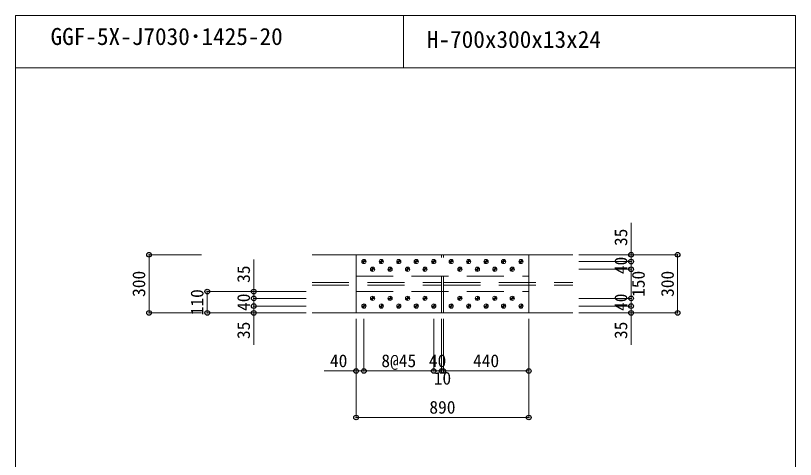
# Model space of a CAD drawing. Units: millimetres, scale not verified. Extents: x -8310 to 8310, y -4800 to 5700.
# Drawn here: x -8310 to -4290, y 3409 to 5700 of the extents above; entities that cross this region are included whole.
import ezdxf
from ezdxf.enums import TextEntityAlignment as Align

# ---------------------------------------------------------------- set-up
doc = ezdxf.new("R2010")
doc.units = ezdxf.units.MM
doc.header["$LTSCALE"] = 30
doc.header["$PDMODE"] = 32
doc.header["$PDSIZE"] = 24
doc.linetypes.add('USER2', pattern=[9.525, 6.35, -3.175])
doc.layers.add('0-0', color=7, linetype='Continuous')
doc.layers.add('0-2', color=7, linetype='Continuous')
for name, color, linetype, lineweight in [('0-1', 7, 'Continuous', 18), ('0-5', 7, 'Continuous', 18), ('0-6', 7, 'USER2', 18), ('0-8', 7, 'Continuous', 18), ('0-A', 7, 'Continuous', 18), ('0-B', 7, 'Continuous', 18)]:
    doc.layers.add(name, color=color, linetype=linetype, lineweight=lineweight)
doc.styles.add('ＭＳ ゴシック', font='')
doc.styles.get('ＭＳ ゴシック').set_extended_font_data('MS Gothic')

msp = doc.modelspace()

# ---------------------------------------------------------------- linework, layer by layer
at = {"layer": '0-0'}
for p in [(-7622, 4465.5), (-5137, 4465.5), (-4897, 4465.5), (-5137, 4430.5), (-5137, 4390.5), (-7322, 4275.5), (-7082, 4275.5), (-7082, 4240.5), (-5137, 4240.5), (-7082, 4200.5), (-5137, 4200.5), (-7622, 4165.5), (-7322, 4165.5), (-7082, 4165.5), (-5137, 4165.5), (-4897, 4165.5), (-6554.5, 3865.5), (-6514.5, 3865.5), (-6154.5, 3865.5), (-6114.5, 3865.5), (-6104.5, 3865.5), (-5664.5, 3865.5), (-6554.5, 3625.5), (-5664.5, 3625.5)]:
    msp.add_point(p, dxfattribs=at)
at = {"layer": '0-1'}
for p, q in [((-8310, 540), (-8310, 5700)), ((-8310, 5700), (-4290, 5700)), ((-6310, 5430), (-6310, 5700)), ((-4290, 540), (-4290, 5700)), ((-8310, 5430), (-4290, 5430))]:
    msp.add_line(p, q, dxfattribs=at)
at = {"layer": '0-5'}
for p, q in [((-6782, 4465.5), (-6114.5, 4465.5)), ((-6554.5, 4465.5), (-5664.5, 4465.5)), ((-6554.5, 4165.5), (-6554.5, 4465.5)), ((-6104.5, 4465.5), (-5437, 4465.5)), ((-6782, 4165.5), (-6114.5, 4165.5)), ((-6104.5, 4165.5), (-5437, 4165.5))]:
    msp.add_line(p, q, dxfattribs=at)
msp.add_lwpolyline([(-6554.5, 4165.5), (-5664.5, 4165.5), (-5664.5, 4465.5)], dxfattribs=at)
at = {"layer": '0-6'}
for p, q in [((-6554.5, 4465.5), (-5664.5, 4465.5)), ((-6114.5, 4165.5), (-6114.5, 4465.5)), ((-6104.5, 4165.5), (-6104.5, 4465.5)), ((-6554.5, 4355.5), (-5664.5, 4355.5)), ((-6782, 4322), (-6114.5, 4322)), ((-6782, 4309), (-6114.5, 4309)), ((-6104.5, 4322), (-5437, 4322)), ((-6104.5, 4309), (-5437, 4309)), ((-6554.5, 4275.5), (-5664.5, 4275.5)), ((-6554.5, 4165.5), (-5664.5, 4165.5))]:
    msp.add_line(p, q, dxfattribs=at)
at = {"layer": '0-8'}
for p, q in [((-6525.5, 4430.5), (-6503.5, 4430.5)), ((-6523.84, 4421.17), (-6505.17, 4439.83)), ((-6514.5, 4419.5), (-6514.5, 4441.5)), ((-6435.5, 4430.5), (-6413.5, 4430.5)), ((-6433.84, 4421.17), (-6415.17, 4439.83)), ((-6424.5, 4419.5), (-6424.5, 4441.5)), ((-6345.5, 4430.5), (-6323.5, 4430.5)), ((-6343.84, 4421.17), (-6325.17, 4439.83)), ((-6334.5, 4419.5), (-6334.5, 4441.5)), ((-6255.5, 4430.5), (-6233.5, 4430.5)), ((-6253.84, 4421.17), (-6235.17, 4439.83)), ((-6244.5, 4419.5), (-6244.5, 4441.5)), ((-6165.5, 4430.5), (-6143.5, 4430.5)), ((-6163.84, 4421.17), (-6145.17, 4439.83)), ((-6154.5, 4419.5), (-6154.5, 4441.5)), ((-6075.5, 4430.5), (-6053.5, 4430.5)), ((-6073.84, 4421.17), (-6055.17, 4439.83)), ((-6064.5, 4419.5), (-6064.5, 4441.5)), ((-5985.5, 4430.5), (-5963.5, 4430.5)), ((-5983.84, 4421.17), (-5965.17, 4439.83)), ((-5974.5, 4419.5), (-5974.5, 4441.5)), ((-5895.5, 4430.5), (-5873.5, 4430.5)), ((-5893.84, 4421.17), (-5875.17, 4439.83)), ((-5884.5, 4419.5), (-5884.5, 4441.5)), ((-5805.5, 4430.5), (-5783.5, 4430.5)), ((-5803.84, 4421.17), (-5785.17, 4439.83)), ((-5794.5, 4419.5), (-5794.5, 4441.5)), ((-5715.5, 4430.5), (-5693.5, 4430.5)), ((-5713.84, 4421.17), (-5695.17, 4439.83)), ((-5704.5, 4419.5), (-5704.5, 4441.5)), ((-6480.5, 4390.5), (-6458.5, 4390.5)), ((-6478.84, 4381.17), (-6460.17, 4399.83)), ((-6469.5, 4379.5), (-6469.5, 4401.5)), ((-6390.5, 4390.5), (-6368.5, 4390.5)), ((-6388.84, 4381.17), (-6370.17, 4399.83)), ((-6379.5, 4379.5), (-6379.5, 4401.5)), ((-6300.5, 4390.5), (-6278.5, 4390.5)), ((-6298.84, 4381.17), (-6280.17, 4399.83)), ((-6289.5, 4379.5), (-6289.5, 4401.5)), ((-6210.5, 4390.5), (-6188.5, 4390.5)), ((-6208.84, 4381.17), (-6190.17, 4399.83)), ((-6199.5, 4379.5), (-6199.5, 4401.5)), ((-6030.5, 4390.5), (-6008.5, 4390.5)), ((-6028.84, 4381.17), (-6010.17, 4399.83)), ((-6019.5, 4379.5), (-6019.5, 4401.5)), ((-5940.5, 4390.5), (-5918.5, 4390.5)), ((-5938.84, 4381.17), (-5920.17, 4399.83)), ((-5929.5, 4379.5), (-5929.5, 4401.5)), ((-5850.5, 4390.5), (-5828.5, 4390.5)), ((-5848.84, 4381.17), (-5830.17, 4399.83)), ((-5839.5, 4379.5), (-5839.5, 4401.5)), ((-5760.5, 4390.5), (-5738.5, 4390.5)), ((-5758.84, 4381.17), (-5740.17, 4399.83)), ((-5749.5, 4379.5), (-5749.5, 4401.5)), ((-6480.5, 4240.5), (-6458.5, 4240.5)), ((-6478.84, 4231.17), (-6460.17, 4249.83)), ((-6469.5, 4229.5), (-6469.5, 4251.5)), ((-6390.5, 4240.5), (-6368.5, 4240.5)), ((-6388.84, 4231.17), (-6370.17, 4249.83)), ((-6379.5, 4229.5), (-6379.5, 4251.5)), ((-6300.5, 4240.5), (-6278.5, 4240.5)), ((-6298.84, 4231.17), (-6280.17, 4249.83)), ((-6289.5, 4229.5), (-6289.5, 4251.5)), ((-6210.5, 4240.5), (-6188.5, 4240.5)), ((-6208.84, 4231.17), (-6190.17, 4249.83)), ((-6199.5, 4229.5), (-6199.5, 4251.5)), ((-6030.5, 4240.5), (-6008.5, 4240.5)), ((-6028.84, 4231.17), (-6010.17, 4249.83)), ((-6019.5, 4229.5), (-6019.5, 4251.5)), ((-5940.5, 4240.5), (-5918.5, 4240.5)), ((-5938.84, 4231.17), (-5920.17, 4249.83)), ((-5929.5, 4229.5), (-5929.5, 4251.5)), ((-5850.5, 4240.5), (-5828.5, 4240.5)), ((-5848.84, 4231.17), (-5830.17, 4249.83)), ((-5839.5, 4229.5), (-5839.5, 4251.5)), ((-5760.5, 4240.5), (-5738.5, 4240.5)), ((-5758.84, 4231.17), (-5740.17, 4249.83)), ((-5749.5, 4229.5), (-5749.5, 4251.5)), ((-6525.5, 4200.5), (-6503.5, 4200.5)), ((-6523.84, 4191.17), (-6505.17, 4209.83)), ((-6514.5, 4189.5), (-6514.5, 4211.5)), ((-6435.5, 4200.5), (-6413.5, 4200.5)), ((-6433.84, 4191.17), (-6415.17, 4209.83)), ((-6424.5, 4189.5), (-6424.5, 4211.5)), ((-6345.5, 4200.5), (-6323.5, 4200.5)), ((-6343.84, 4191.17), (-6325.17, 4209.83)), ((-6334.5, 4189.5), (-6334.5, 4211.5)), ((-6255.5, 4200.5), (-6233.5, 4200.5)), ((-6253.84, 4191.17), (-6235.17, 4209.83)), ((-6244.5, 4189.5), (-6244.5, 4211.5)), ((-6165.5, 4200.5), (-6143.5, 4200.5)), ((-6163.84, 4191.17), (-6145.17, 4209.83)), ((-6154.5, 4189.5), (-6154.5, 4211.5)), ((-6075.5, 4200.5), (-6053.5, 4200.5)), ((-6073.84, 4191.17), (-6055.17, 4209.83)), ((-6064.5, 4189.5), (-6064.5, 4211.5)), ((-5985.5, 4200.5), (-5963.5, 4200.5)), ((-5983.84, 4191.17), (-5965.17, 4209.83)), ((-5974.5, 4189.5), (-5974.5, 4211.5)), ((-5895.5, 4200.5), (-5873.5, 4200.5)), ((-5893.84, 4191.17), (-5875.17, 4209.83)), ((-5884.5, 4189.5), (-5884.5, 4211.5)), ((-5805.5, 4200.5), (-5783.5, 4200.5)), ((-5803.84, 4191.17), (-5785.17, 4209.83)), ((-5794.5, 4189.5), (-5794.5, 4211.5)), ((-5715.5, 4200.5), (-5693.5, 4200.5)), ((-5713.84, 4191.17), (-5695.17, 4209.83)), ((-5704.5, 4189.5), (-5704.5, 4211.5))]:
    msp.add_line(p, q, dxfattribs=at)
at = {"layer": '0-A'}
for p, q in [((-7352, 4465.5), (-7622, 4465.5)), ((-5407, 4465.5), (-5137, 4465.5)), ((-5407, 4465.5), (-4897, 4465.5)), ((-5407, 4430.5), (-5137, 4430.5)), ((-5407, 4390.5), (-5137, 4390.5)), ((-6812, 4275.5), (-7322, 4275.5)), ((-6812, 4275.5), (-7082, 4275.5)), ((-6812, 4240.5), (-7082, 4240.5)), ((-5407, 4240.5), (-5137, 4240.5)), ((-6812, 4200.5), (-7082, 4200.5)), ((-7082, 4000.5), (-7082, 4200.5)), ((-5407, 4200.5), (-5137, 4200.5)), ((-5137, 4000.5), (-5137, 4200.5)), ((-6812, 4165.5), (-7082, 4165.5)), ((-5407, 4165.5), (-5137, 4165.5)), ((-6554.5, 4135.5), (-6554.5, 3865.5)), ((-6554.5, 4135.5), (-6554.5, 3625.5)), ((-6514.5, 4135.5), (-6514.5, 3865.5)), ((-6514.5, 4135.5), (-6514.5, 3865.5)), ((-6154.5, 4135.5), (-6154.5, 3865.5)), ((-6154.5, 4135.5), (-6154.5, 3865.5)), ((-6114.5, 4135.5), (-6114.5, 3865.5)), ((-6114.5, 4135.5), (-6114.5, 3865.5)), ((-6104.5, 4135.5), (-6104.5, 3865.5)), ((-6104.5, 4135.5), (-6104.5, 3865.5)), ((-5664.5, 4135.5), (-5664.5, 3865.5)), ((-5664.5, 4135.5), (-5664.5, 3625.5)), ((-6719.5, 3865.5), (-6514.5, 3865.5)), ((-6514.5, 3865.5), (-6154.5, 3865.5)), ((-6154.5, 3865.5), (-6114.5, 3865.5)), ((-6114.5, 3865.5), (-6104.5, 3865.5)), ((-6104.5, 3865.5), (-5664.5, 3865.5)), ((-6554.5, 3625.5), (-5664.5, 3625.5))]:
    msp.add_line(p, q, dxfattribs=at)
for points in [[(-5407, 4430.5), (-5137, 4430.5), (-5137, 4630.5)], [(-7352, 4165.5), (-7622, 4165.5), (-7622, 4465.5)], [(-5407, 4165.5), (-4897, 4165.5), (-4897, 4465.5)], [(-6812, 4240.5), (-7082, 4240.5), (-7082, 4440.5)], [(-5407, 4390.5), (-5137, 4390.5), (-5137, 4430.5)], [(-5407, 4240.5), (-5137, 4240.5), (-5137, 4390.5)], [(-6812, 4165.5), (-7322, 4165.5), (-7322, 4275.5)], [(-6812, 4200.5), (-7082, 4200.5), (-7082, 4240.5)], [(-5407, 4200.5), (-5137, 4200.5), (-5137, 4240.5)]]:
    msp.add_lwpolyline(points, dxfattribs=at)
at = {"layer": '0-B'}
for centre in [(-6514.5, 4430.5), (-6424.5, 4430.5), (-6334.5, 4430.5), (-6244.5, 4430.5), (-6154.5, 4430.5), (-6064.5, 4430.5), (-5974.5, 4430.5), (-5884.5, 4430.5), (-5794.5, 4430.5), (-5704.5, 4430.5), (-6469.5, 4390.5), (-6379.5, 4390.5), (-6289.5, 4390.5), (-6199.5, 4390.5), (-6019.5, 4390.5), (-5929.5, 4390.5), (-5839.5, 4390.5), (-5749.5, 4390.5), (-6469.5, 4240.5), (-6379.5, 4240.5), (-6289.5, 4240.5), (-6199.5, 4240.5), (-6019.5, 4240.5), (-5929.5, 4240.5), (-5839.5, 4240.5), (-5749.5, 4240.5), (-6514.5, 4200.5), (-6424.5, 4200.5), (-6334.5, 4200.5), (-6244.5, 4200.5), (-6154.5, 4200.5), (-6064.5, 4200.5), (-5974.5, 4200.5), (-5884.5, 4200.5), (-5794.5, 4200.5), (-5704.5, 4200.5)]:
    msp.add_circle(centre, 11, dxfattribs=at)

# ---------------------------------------------------------------- texts
at = {"layer": '0-2', "style": 'ＭＳ ゴシック'}
for s, p in [('GGF-5X-J7030･1425-20', (-8130, 5521.8)), ('H-700x300x13x24', (-6190, 5506.8))]:
    msp.add_text(s, height=87.98, dxfattribs=at).set_placement(p, align=Align.BOTTOM_LEFT)
at = {"layer": '0-A', "style": 'ＭＳ ゴシック'}
for s, p in [('35', (-5137, 4510.5)), ('40', (-5137, 4365.5)), ('35', (-7082, 4320.5)), ('300', (-7622, 4248)), ('150', (-5047, 4248)), ('300', (-4897, 4248)), ('110', (-7322, 4153)), ('40', (-7082, 4175.5)), ('40', (-5137, 4175.5)), ('35', (-7082, 4030.5)), ('35', (-5137, 4030.5))]:
    msp.add_text(s, height=65.98, rotation=90, dxfattribs=at).set_placement(p, align=Align.BOTTOM_LEFT)
for s, p in [('40', (-6689.5, 3865.5)), ('8@45', (-6424.5, 3865.5)), ('40', (-6179.5, 3865.5)), ('440', (-5952, 3865.5)), ('10', (-6154.5, 3775.5)), ('890', (-6177, 3625.5))]:
    msp.add_text(s, height=65.98, dxfattribs=at).set_placement(p, align=Align.BOTTOM_LEFT)

doc.saveas('drawing.dxf')
